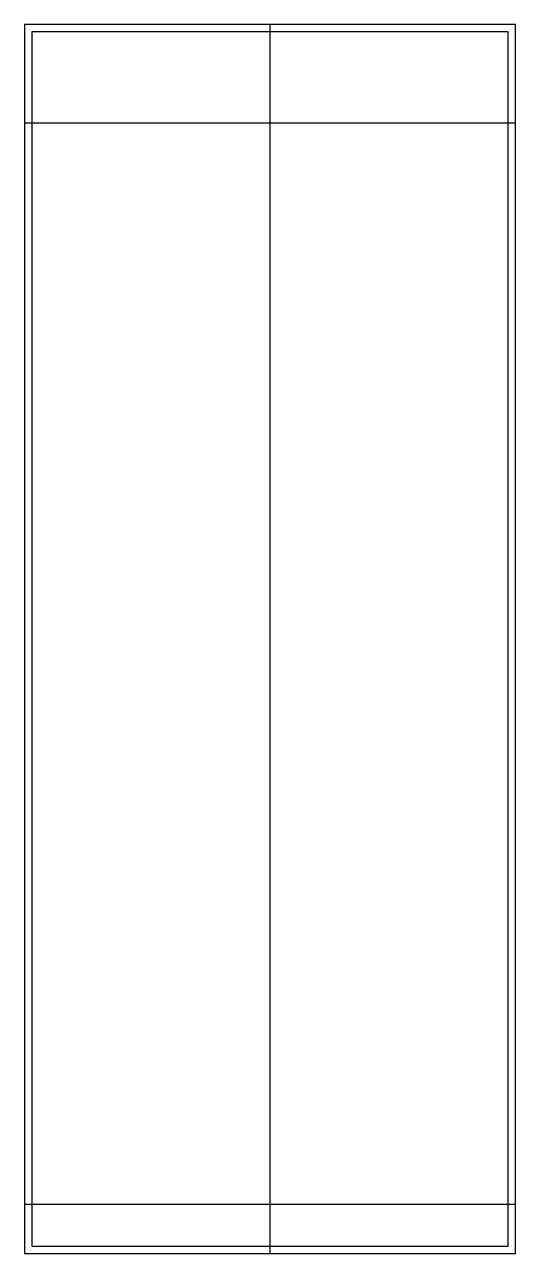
# Model space of a CAD drawing. Header units: millimetres. Extents: x 44 to 844, y 140 to 2140.
import ezdxf

# ---------------------------------------------------------------- set-up
doc = ezdxf.new("R2010")
doc.units = ezdxf.units.MM
for name, color, linetype in [('ARTWORK_PRINT', 5, 'Continuous'), ('CENTER_REFERENCE', 8, 'Continuous'), ('HARDWARE_REFERENCE', 8, 'Continuous'), ('SAFE_REFERENCE', 8, 'Continuous')]:
    doc.layers.add(name, color=color, linetype=linetype)

msp = doc.modelspace()

# ---------------------------------------------------------------- linework, layer by layer
at = {"layer": 'ARTWORK_PRINT'}
msp.add_lwpolyline([(44, 140), (844, 140), (844, 2140), (44, 2140)], close=True, dxfattribs=at)
at = {"layer": 'CENTER_REFERENCE'}
msp.add_lwpolyline([(444, 140), (444, 2140)], dxfattribs=at)
at = {"layer": 'HARDWARE_REFERENCE'}
for points in [[(44, 1980), (844, 1980)], [(44, 220), (844, 220)]]:
    msp.add_lwpolyline(points, dxfattribs=at)
at = {"layer": 'SAFE_REFERENCE'}
msp.add_lwpolyline([(56, 152), (832, 152), (832, 2128), (56, 2128)], close=True, dxfattribs=at)

doc.saveas('drawing.dxf')
